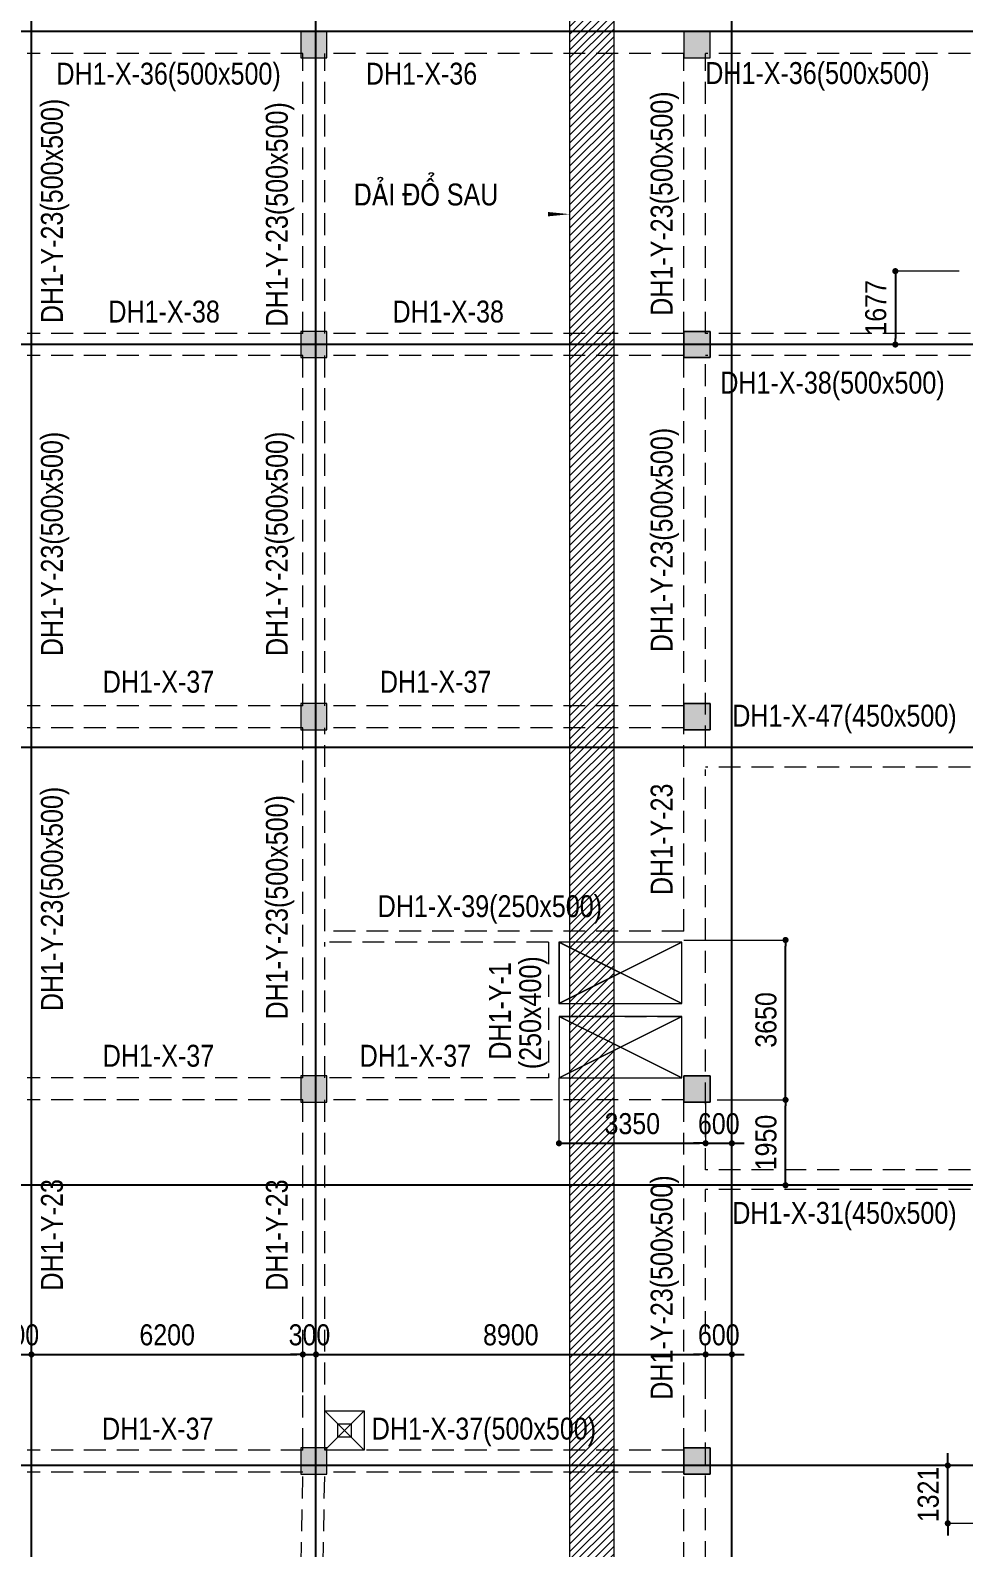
# Model space of a CAD drawing. Header units: millimetres. Extents: x 3718783 to 4027851, y 882487 to 1100782.
# Drawn here: x 3848804 to 3870123, y 948620 to 983271 of the extents above; entities that cross this region are included whole.
import ezdxf
from ezdxf.enums import TextEntityAlignment as Align

# ---------------------------------------------------------------- set-up
doc = ezdxf.new("R2010")
doc.units = ezdxf.units.MM
doc.header["$LTSCALE"] = 200
doc.header["$MEASUREMENT"] = 0
for name, pattern in [('CHG_XX_Damsan_Ham 1$0$HIDDEN', [0.375, 0.25, -0.125]), ('CHG_XX_Luoi truc$0$MB_Luoi truc$0$Center101', [13, 10, -1, 1, -1]), ('HIDDEN', [0.375, 0.25, -0.125])]:
    doc.linetypes.add(name, pattern=pattern)
doc.layers.get('Defpoints').update_dxf_attribs({"color": 14, "lineweight": 0})
for name, color, linetype, lineweight in [('CHG_XX_Cot_Ham 1$0$Ap0302_PC', 150, 'Continuous', 9), ('CHG_XX_Cot_Ham 1$0$Ap0302_PC @ 1', 150, 'Continuous', 9), ('CHG_XX_Cot_Ham 1$0$Ap0302_PC @ 150', 150, 'Continuous', 9), ('CHG_XX_Cot_Ham 1$0$Ap0311_H', 8, 'Continuous', 15), ('CHG_XX_Damsan_Ham 1$0$CHUTO', 51, 'Continuous', 15), ('CHG_XX_Damsan_Ham 1$0$DGIONG', 4, 'Continuous', 13), ('CHG_XX_Damsan_Ham 1$0$DMo', 254, 'CHG_XX_Damsan_Ham 1$0$HIDDEN', 9), ('CHG_XX_Damsan_Ham 1$0$HATCH', 215, 'Continuous', 9), ('CHG_XX_Damsan_Ham 1$0$Star Lo Mo', 5, 'Continuous', 13), ('CHG_XX_Damsan_Ham 1$0$tam cap ram', 8, 'Continuous', 5), ('Dim 200', 1, 'Continuous', 5), ('DMo', 254, 'HIDDEN', 9), ('MB_Luoi truc$0$Dim 300', 1, 'Continuous', 5), ('TEXT P Y', 2, 'Continuous', 15)]:
    doc.layers.add(name, color=color, linetype=linetype, lineweight=lineweight)
for name, color, linetype in [('CHG_XX_Cot_Ham 1$0$mb_cot tang 1-3$0$Concrete Line', 6, 'Continuous'), ('CHG_XX_Damsan_Ham 1$0$GHI CHU', 7, 'Continuous'), ('CHG_XX_Luoi truc$0$Grid', 34, 'Continuous'), ('CHG_XX_Luoi truc$0$Grid Line', 251, 'CHG_XX_Luoi truc$0$MB_Luoi truc$0$Center101'), ('GHI CHU', 7, 'Continuous'), ('mb_cot tang 1-3$0$Concrete Line', 6, 'Continuous'), ('TEXT P X', 1, 'Continuous')]:
    doc.layers.add(name, color=color, linetype=linetype)
doc.styles.add('CHG_XX_Damsan_Ham 1$0$MB Ham 1$0$VNI-HelveC', font='VHELVCN_0.TTF')
doc.styles.add('CHG_XX_Luoi truc$0$MB_Luoi truc$0$Grid A-F$0$VNI-HelveCB', font='VHELVCB_0.TTF')
doc.styles.add('MB_Luoi truc$0$Arial_C', font='arial.ttf', dxfattribs={"width": 0.85})
doc.styles.add('TTP-HelCon', font='VHELVCN_0.TTF')
doc.dimstyles.new('200', dxfattribs={"dimscale": 200, "dimtxt": 2.4, "dimasz": 0.7, "dimexe": 0.0003, "dimexo": 0, "dimgap": 1, "dimtad": 1, "dimdec": 0, "dimzin": 12, "dimdsep": 46, "dimtxsty": 'MB_Luoi truc$0$Arial_C', "dimblk": 'MB_Luoi truc$0$_Dot', "dimcen": 0.5, "dimclrd": 256, "dimclre": 8, "dimclrt": 1, "dimadec": 0, "dimazin": 0, "dimtfac": 1, "dimtdec": 0, "dimtix": 1, "dimtmove": 2, "dimatfit": 3, "dimldrblk": 'MB_Luoi truc$0$HTT Arrow 30', "dimfxl": 1, "dimtolj": 1, "dimtzin": 0, "dimlwe": -1, "dimarcsym": 0})

# ---------------------------------------------------------------- blocks, each defined once
blk = doc.blocks.new('MB_Luoi truc$0$_Dot')
at = {"color": 0, "linetype": 'ByBlock', "lineweight": -2}
blk.add_line((-0.5, 0), (-1, 0), dxfattribs=at)
at = {"color": 0, "linetype": 'ByBlock', "const_width": 0.5}
blk.add_lwpolyline([(-0.25, 0, 1), (0.25, 0, 1)], format="xyb", close=True, dxfattribs=at)
blk = doc.blocks.new('*D12')
at = {"layer": 'Defpoints', "color": 0, "ltscale": 1500, "transparency": 16777216}
for p in [(3870020, 977772), (3868562, 976096), (3870070, 976096)]:
    blk.add_point(p, dxfattribs=at)
at = {"layer": 'MB_Luoi truc$0$Dim 300', "color": 8, "ltscale": 1500, "transparency": 16777216}
for p, q in [((3870020, 977772), (3868562, 977772)), ((3870070, 976096), (3868562, 976096))]:
    blk.add_line(p, q, dxfattribs=at)
at = {"layer": 'MB_Luoi truc$0$Dim 300', "lineweight": -2, "ltscale": 1500, "transparency": 16777216}
blk.add_line((3868562, 977632), (3868562, 976236), dxfattribs=at)
at = {"layer": 'MB_Luoi truc$0$Dim 300', "lineweight": -2, "ltscale": 1500, "transparency": 16777216, "xscale": 140, "yscale": 140, "zscale": 140}
for p, rotation in [((3868562, 977772), 90), ((3868562, 976096), 270)]:
    blk.add_blockref('MB_Luoi truc$0$_Dot', p, dxfattribs=dict(at, rotation=rotation))
at = {"layer": 'MB_Luoi truc$0$Dim 300', "color": 1, "ltscale": 1500, "transparency": 16777216, "insert": (3868117, 976934), "char_height": 480, "attachment_point": 5, "rotation": 90, "style": 'MB_Luoi truc$0$Arial_C'}
blk.add_mtext('\\A1;1677', dxfattribs=at)
blk = doc.blocks.new('MB_Luoi truc$0$HTT Arrow 30')
blk.add_hatch(color=256).paths.add_polyline_path([(-2.5, 0.375), (-2.5, -0.375), (0, 0)])
at = {"color": 0, "linetype": 'ByBlock', "lineweight": -2}
for p, q in [((0, 0), (-2.5, 0.375)), ((-2.5, -0.375), (-2.5, 0.375)), ((0, 0), (-2.5, -0.375))]:
    blk.add_line(p, q, dxfattribs=at)
blk = doc.blocks.new('*U401')
at = {"layer": 'CHG_XX_Luoi truc$0$Grid Line'}
blk.add_line((0, 0), (0, 608), dxfattribs=at)
at = {"layer": 'CHG_XX_Luoi truc$0$Grid', "lineweight": -2, "style": 'CHG_XX_Luoi truc$0$MB_Luoi truc$0$Grid A-F$0$VNI-HelveCB'}
for tag, p in [('GRIDSUB', (0, 617)), ('GRID', (0, -9))]:
    blk.add_attdef(tag, text='', height=5, dxfattribs=at).set_placement(p, align=Align.MIDDLE)
blk = doc.blocks.new('*U406')
at = {"layer": 'CHG_XX_Luoi truc$0$Grid Line'}
blk.add_line((0, 0), (0, 608), dxfattribs=at)
at = {"layer": 'CHG_XX_Luoi truc$0$Grid', "lineweight": -2, "style": 'CHG_XX_Luoi truc$0$MB_Luoi truc$0$Grid A-F$0$VNI-HelveCB'}
for tag, p in [('GRIDSUB', (0, 617)), ('GRID', (0, -9))]:
    blk.add_attdef(tag, text='', height=5, dxfattribs=at).set_placement(p, align=Align.MIDDLE)
blk = doc.blocks.new('*U403')
at = {"layer": 'CHG_XX_Luoi truc$0$Grid Line'}
blk.add_line((0, 0), (0, 438), dxfattribs=at)
at = {"layer": 'CHG_XX_Luoi truc$0$Grid', "lineweight": -2, "style": 'CHG_XX_Luoi truc$0$MB_Luoi truc$0$Grid A-F$0$VNI-HelveCB'}
for tag, p in [('GRIDSUB', (0, 447)), ('GRID', (0, -9))]:
    blk.add_attdef(tag, text='', height=5, dxfattribs=at).set_placement(p, align=Align.MIDDLE)
blk = doc.blocks.new('CHG_XX_Luoi truc')
at = {"layer": 'CHG_XX_Luoi truc$0$Grid', "xscale": 300, "yscale": 300, "zscale": 300}
for name, p in [('*U401', (54650, -12747)), ('*U406', (61150, -12747)), ('*U401', (70650, -12747))]:
    blk.add_blockref(name, p, dxfattribs=at)
at = {"layer": 'CHG_XX_Luoi truc$0$Grid', "xscale": 300.0000000000013, "yscale": 300.0000000000013, "zscale": 300.0000000000013, "rotation": 90}
for p in [(110703, 58050), (110703, 48850), (110703, 38850), (110703, 32450)]:
    blk.add_blockref('*U403', p, dxfattribs=at)
blk = doc.blocks.new('*U549')
at = {"layer": 'CHG_XX_Cot_Ham 1$0$Ap0302_PC @ 1'}
h = blk.add_hatch(color=50, dxfattribs=at)
h.dxf.hatch_style = 1
h.paths.add_polyline_path([(-300, -300), (-300, 300), (300, 300), (300, -300)])
at = {"layer": 'CHG_XX_Cot_Ham 1$0$Ap0302_PC @ 150'}
h = blk.add_hatch(color=50, dxfattribs=at)
h.dxf.hatch_style = 1
h.paths.add_polyline_path([(-300, -300), (-300, 300), (300, 300), (300, -300)])
blk = doc.blocks.new('CHG_XX_Cot_Ham 1$0$HoBoi_C600x600')
at = {"layer": 'CHG_XX_Cot_Ham 1$0$Ap0302_PC'}
blk.add_lwpolyline([(300, -300), (300, 300), (-300, 300), (-300, -300)], close=True, dxfattribs=at)
blk.add_blockref('*U549', (0, 0), dxfattribs=at)
blk = doc.blocks.new('CHG_XX_Cot_Ham 1')
at = {"layer": 'CHG_XX_Cot_Ham 1$0$Ap0311_H'}
h = blk.add_hatch(color=256, dxfattribs=at)
h.dxf.hatch_style = 1
h.paths.add_polyline_path([(99639.2, 163400), (-10900, 163400), (-10900, 85450), (-300, 85450), (-300, 84050), (32350, 84050), (32350, -9000), (103575.5, -9000), (106050, -6022), (106050, 158254.3)])
h.paths.add_polyline_path([(99533.7, 163100), (105750, 158110.4), (105750, 90450), (105650, 90450), (105650, 90450), (105750, 90450), (105750, 13850), (105750, 13825.9), (105750, -5913.6), (103434.7, -8700), (93600, -8700), (32650, -8700), (32650, 84350), (0, 84350), (0, 85750), (-10600, 85750), (-10600, 163100), (93600, 163100)], flags=16)
at = {"layer": 'CHG_XX_Cot_Ham 1$0$mb_cot tang 1-3$0$Concrete Line'}
for name, p in [('CHG_XX_Luoi truc', (0, 0)), ('CHG_XX_Cot_Ham 1$0$HoBoi_C600x600', (61100, 64900)), ('CHG_XX_Cot_Ham 1$0$HoBoi_C600x600', (69850, 64900)), ('CHG_XX_Cot_Ham 1$0$HoBoi_C600x600', (61100, 58050)), ('CHG_XX_Cot_Ham 1$0$HoBoi_C600x600', (69850, 58050)), ('CHG_XX_Cot_Ham 1$0$HoBoi_C600x600', (61100, 49550)), ('CHG_XX_Cot_Ham 1$0$HoBoi_C600x600', (69850, 49550)), ('CHG_XX_Cot_Ham 1$0$HoBoi_C600x600', (61100, 41050)), ('CHG_XX_Cot_Ham 1$0$HoBoi_C600x600', (69850, 41050)), ('CHG_XX_Cot_Ham 1$0$HoBoi_C600x600', (61100, 32550)), ('CHG_XX_Cot_Ham 1$0$HoBoi_C600x600', (69850, 32550))]:
    blk.add_blockref(name, p, dxfattribs=at)
blk = doc.blocks.new('CHG_XX_Damsan_Ham 1$0$ArchStaire')
at = {"layer": 'CHG_XX_Damsan_Ham 1$0$tam cap ram'}
for p, q in [((54453, -98048), (57253, -96648)), ((57253, -98048), (54453, -96648)), ((54453, -99748), (57253, -98348)), ((57253, -99748), (54453, -98348))]:
    blk.add_line(p, q, dxfattribs=at)
for points in [[(54453, -98048), (57253, -98048), (57253, -96648), (54453, -96648)], [(54453, -99748), (57253, -99748), (57253, -98348), (54453, -98348)]]:
    blk.add_lwpolyline(points, close=True, dxfattribs=at)
at = {"layer": 'CHG_XX_Damsan_Ham 1$0$tam cap ram', "style": 'CHG_XX_Damsan_Ham 1$0$MB Ham 1$0$VNI-HelveC'}
blk.add_attdef('OPENING', text='', height=100, dxfattribs=at).set_placement((65550, -45777), align=Align.MIDDLE_CENTER)
blk = doc.blocks.new('CHG_XX_Damsan_Ham 1', base_point=(3089256, -609981))
at = {"layer": 'CHG_XX_Damsan_Ham 1$0$HATCH'}
h = blk.add_hatch(dxfattribs=at)
h.set_pattern_fill('ANSI31', color=256, scale=1000)
h.set_pattern_definition([(45, (-3794178.65, -918045.71), (-88.3883476, 88.3883476), [])])
h.paths.add_polyline_path([(25400, 84050), (26400, 84050), (26400, 121900), (66950, 121900), (66950, 24750), (32350, 24750), (32350, 23750), (67950, 23750), (67950, 122900), (25400, 122900)])
at = {"layer": 'CHG_XX_Damsan_Ham 1$0$DMo', "ltscale": 10}
for p, q in [((60850, 64700), (54550, 64700)), ((60850, 58300), (60850, 64700)), ((69550, 64700), (61350, 64700)), ((61350, 58300), (61350, 64700)), ((69550, 58300), (69550, 64700)), ((76850, 64700), (70050, 64700)), ((70050, 58300), (70050, 64700)), ((60850, 58300), (54550, 58300)), ((69550, 58300), (61350, 58300)), ((76850, 58300), (70050, 58300)), ((60850, 57800), (54550, 57800)), ((60850, 49800), (60850, 57800)), ((61350, 49800), (61350, 57800)), ((69550, 57800), (61350, 57800)), ((69550, 49800), (69550, 57800)), ((76850, 57800), (70050, 57800)), ((70050, 48848), (70050, 57800)), ((60850, 49800), (54550, 49800)), ((69550, 49800), (61350, 49800)), ((60850, 49300), (54550, 49300)), ((60850, 41300), (60850, 49300)), ((69550, 49300), (61350, 49300)), ((61350, 44652), (61350, 49300)), ((69550, 44652), (69550, 49300)), ((76850, 48848), (70050, 48848)), ((76850, 48398), (70050, 48398)), ((70050, 39200), (70050, 48348)), ((69550, 44652), (61350, 44652)), ((61350, 41300), (61350, 44402)), ((66460, 44402), (61350, 44402)), ((66460, 44402), (66460, 41300)), ((69503, 44400), (66700, 44400)), ((66700, 44400), (66700, 43002)), ((69503, 43002), (69503, 44400)), ((66703, 43002), (69503, 43002)), ((66703, 42702), (69503, 42702)), ((66703, 42702), (66703, 41302)), ((69503, 41300), (69503, 42702)), ((60850, 41300), (54550, 41300)), ((66460, 41300), (61350, 41300)), ((60850, 40800), (54550, 40800)), ((60850, 32800), (60850, 40800)), ((69550, 40800), (61350, 40800)), ((61350, 32800), (61350, 40800)), ((69550, 32800), (69550, 40800)), ((76850, 39200), (70050, 39200)), ((76850, 38750), (70050, 38750)), ((70050, 29475), (70050, 38750)), ((60850, 32800), (54550, 32800)), ((69550, 32800), (61350, 32800)), ((60850, 32300), (54550, 32300)), ((60675, 22700), (60850, 32300)), ((61175, 22700), (61350, 32300)), ((69550, 32300), (61350, 32300)), ((69550, 22700), (69550, 32300))]:
    blk.add_line(p, q, dxfattribs=at)
at = {"layer": 'CHG_XX_Damsan_Ham 1$0$GHI CHU'}
blk.add_line((105750, 65200), (32650, 65200), dxfattribs=at)
at = {"layer": 'CHG_XX_Damsan_Ham 1$0$HATCH'}
blk.add_lwpolyline([(26400, 84050), (25400, 84050), (25400, 122900), (67950, 122900), (67950, 23750), (32350, 23750), (32350, 24750), (66950, 24750), (66950, 121900), (26400, 121900)], close=True, dxfattribs=at)
at = {"layer": 'CHG_XX_Damsan_Ham 1$0$Star Lo Mo'}
for p, q in [((69503, 44402), (66700, 43002)), ((66700, 44400), (69503, 43002)), ((66703, 42702), (69503, 41300)), ((69503, 42702), (66703, 41302)), ((61352, 32800), (62252, 33700)), ((61352, 33700), (62252, 32800))]:
    blk.add_line(p, q, dxfattribs=at)
for points in [[(66700, 44400), (66700, 43002), (69503, 43002), (69503, 44402), (66700, 44400), (66700, 43002)], [(61652, 33099), (61952, 33400)], [(61652, 33400), (61952, 33099)]]:
    blk.add_lwpolyline(points, dxfattribs=at)
for points in [[(66703, 42702), (66703, 41302), (69503, 41300), (69503, 42702)], [(61352, 33700), (62252, 33700), (62252, 32800), (61352, 32800)], [(61652, 33400), (61952, 33400), (61952, 33099), (61652, 33099)], [(61652, 33400), (61952, 33400), (61952, 33099), (61652, 33099)]]:
    blk.add_lwpolyline(points, close=True, dxfattribs=at)
at = {"layer": 'CHG_XX_Damsan_Ham 1$0$CHUTO'}
blk.add_blockref('CHG_XX_Damsan_Ham 1$0$ArchStaire', (12250, 141050), dxfattribs=at)
at = {"layer": 'CHG_XX_Damsan_Ham 1$0$DGIONG'}
blk.add_blockref('CHG_XX_Cot_Ham 1', (0, 0), dxfattribs=at)
blk = doc.blocks.new('*D128')
at = {"layer": 'Defpoints', "color": 0, "transparency": 16777216}
for p in [(3848829, 953032), (3848229, 952012), (3848829, 952049)]:
    blk.add_point(p, dxfattribs=at)
at = {"layer": 'MB_Luoi truc$0$Dim 300', "lineweight": -2, "transparency": 16777216}
for p, q in [((3848089, 953032), (3847949, 953032)), ((3848229, 953032), (3848829, 953032)), ((3848969, 953032), (3849109, 953032))]:
    blk.add_line(p, q, dxfattribs=at)
at = {"layer": 'MB_Luoi truc$0$Dim 300', "color": 8, "transparency": 16777216}
for p, q in [((3848229, 952012), (3848229, 953032)), ((3848829, 952049), (3848829, 953032))]:
    blk.add_line(p, q, dxfattribs=at)
at = {"layer": 'MB_Luoi truc$0$Dim 300', "lineweight": -2, "transparency": 16777216, "xscale": 140, "yscale": 140, "zscale": 140}
blk.add_blockref('MB_Luoi truc$0$_Dot', (3848229, 953032), dxfattribs=at)
at = {"layer": 'MB_Luoi truc$0$Dim 300', "lineweight": -2, "transparency": 16777216, "xscale": 140, "yscale": 140, "zscale": 140, "rotation": 180}
blk.add_blockref('MB_Luoi truc$0$_Dot', (3848829, 953032), dxfattribs=at)
at = {"layer": 'MB_Luoi truc$0$Dim 300', "color": 1, "transparency": 16777216, "insert": (3848529, 953477), "char_height": 480, "attachment_point": 5, "style": 'MB_Luoi truc$0$Arial_C'}
blk.add_mtext('\\A1;600', dxfattribs=at)
blk = doc.blocks.new('*D129')
at = {"layer": 'Defpoints', "color": 0, "transparency": 16777216}
for p in [(3855029, 953032), (3848829, 952049), (3855029, 952167)]:
    blk.add_point(p, dxfattribs=at)
at = {"layer": 'MB_Luoi truc$0$Dim 300', "color": 8, "transparency": 16777216}
for p, q in [((3848829, 952049), (3848829, 953032)), ((3855029, 952167), (3855029, 953032))]:
    blk.add_line(p, q, dxfattribs=at)
at = {"layer": 'MB_Luoi truc$0$Dim 300', "lineweight": -2, "transparency": 16777216}
blk.add_line((3848969, 953032), (3854889, 953032), dxfattribs=at)
at = {"layer": 'MB_Luoi truc$0$Dim 300', "lineweight": -2, "transparency": 16777216, "xscale": 140, "yscale": 140, "zscale": 140, "rotation": 180}
blk.add_blockref('MB_Luoi truc$0$_Dot', (3848829, 953032), dxfattribs=at)
at = {"layer": 'MB_Luoi truc$0$Dim 300', "lineweight": -2, "transparency": 16777216, "xscale": 140, "yscale": 140, "zscale": 140}
blk.add_blockref('MB_Luoi truc$0$_Dot', (3855029, 953032), dxfattribs=at)
at = {"layer": 'MB_Luoi truc$0$Dim 300', "color": 1, "transparency": 16777216, "insert": (3851929, 953477), "char_height": 480, "attachment_point": 5, "style": 'MB_Luoi truc$0$Arial_C'}
blk.add_mtext('\\A1;6200', dxfattribs=at)
blk = doc.blocks.new('*D130')
at = {"layer": 'Defpoints', "color": 0, "transparency": 16777216}
for p in [(3855329, 953032), (3855029, 952167), (3855329, 952139)]:
    blk.add_point(p, dxfattribs=at)
at = {"layer": 'MB_Luoi truc$0$Dim 300', "lineweight": -2, "transparency": 16777216}
for p, q in [((3854889, 953032), (3854749, 953032)), ((3855029, 953032), (3855329, 953032)), ((3855469, 953032), (3855609, 953032))]:
    blk.add_line(p, q, dxfattribs=at)
at = {"layer": 'MB_Luoi truc$0$Dim 300', "color": 8, "transparency": 16777216}
for p, q in [((3855029, 952167), (3855029, 953032)), ((3855329, 952139), (3855329, 953032))]:
    blk.add_line(p, q, dxfattribs=at)
at = {"layer": 'MB_Luoi truc$0$Dim 300', "lineweight": -2, "transparency": 16777216, "xscale": 140, "yscale": 140, "zscale": 140}
blk.add_blockref('MB_Luoi truc$0$_Dot', (3855029, 953032), dxfattribs=at)
at = {"layer": 'MB_Luoi truc$0$Dim 300', "lineweight": -2, "transparency": 16777216, "xscale": 140, "yscale": 140, "zscale": 140, "rotation": 180}
blk.add_blockref('MB_Luoi truc$0$_Dot', (3855329, 953032), dxfattribs=at)
at = {"layer": 'MB_Luoi truc$0$Dim 300', "color": 1, "transparency": 16777216, "insert": (3855179, 953477), "char_height": 480, "attachment_point": 5, "style": 'MB_Luoi truc$0$Arial_C'}
blk.add_mtext('\\A1;300', dxfattribs=at)
blk = doc.blocks.new('*D131')
at = {"layer": 'Defpoints', "color": 0, "transparency": 16777216}
for p in [(3864229, 953032), (3864229, 952265), (3855329, 952139)]:
    blk.add_point(p, dxfattribs=at)
at = {"layer": 'MB_Luoi truc$0$Dim 300', "color": 8, "transparency": 16777216}
for p, q in [((3855329, 952139), (3855329, 953032)), ((3864229, 952265), (3864229, 953032))]:
    blk.add_line(p, q, dxfattribs=at)
at = {"layer": 'MB_Luoi truc$0$Dim 300', "lineweight": -2, "transparency": 16777216}
blk.add_line((3855469, 953032), (3864089, 953032), dxfattribs=at)
at = {"layer": 'MB_Luoi truc$0$Dim 300', "lineweight": -2, "transparency": 16777216, "xscale": 140, "yscale": 140, "zscale": 140, "rotation": 180}
blk.add_blockref('MB_Luoi truc$0$_Dot', (3855329, 953032), dxfattribs=at)
at = {"layer": 'MB_Luoi truc$0$Dim 300', "lineweight": -2, "transparency": 16777216, "xscale": 140, "yscale": 140, "zscale": 140}
blk.add_blockref('MB_Luoi truc$0$_Dot', (3864229, 953032), dxfattribs=at)
at = {"layer": 'MB_Luoi truc$0$Dim 300', "color": 1, "transparency": 16777216, "insert": (3859779, 953477), "char_height": 480, "attachment_point": 5, "style": 'MB_Luoi truc$0$Arial_C'}
blk.add_mtext('\\A1;8900', dxfattribs=at)
blk = doc.blocks.new('*D132')
at = {"layer": 'Defpoints', "color": 0, "transparency": 16777216}
for p in [(3864829, 953032), (3864229, 952265), (3864829, 952224)]:
    blk.add_point(p, dxfattribs=at)
at = {"layer": 'MB_Luoi truc$0$Dim 300', "lineweight": -2, "transparency": 16777216}
for p, q in [((3864089, 953032), (3863949, 953032)), ((3864229, 953032), (3864829, 953032)), ((3864969, 953032), (3865109, 953032))]:
    blk.add_line(p, q, dxfattribs=at)
at = {"layer": 'MB_Luoi truc$0$Dim 300', "color": 8, "transparency": 16777216}
for p, q in [((3864229, 952265), (3864229, 953032)), ((3864829, 952224), (3864829, 953032))]:
    blk.add_line(p, q, dxfattribs=at)
at = {"layer": 'MB_Luoi truc$0$Dim 300', "lineweight": -2, "transparency": 16777216, "xscale": 140, "yscale": 140, "zscale": 140}
blk.add_blockref('MB_Luoi truc$0$_Dot', (3864229, 953032), dxfattribs=at)
at = {"layer": 'MB_Luoi truc$0$Dim 300', "lineweight": -2, "transparency": 16777216, "xscale": 140, "yscale": 140, "zscale": 140, "rotation": 180}
blk.add_blockref('MB_Luoi truc$0$_Dot', (3864829, 953032), dxfattribs=at)
at = {"layer": 'MB_Luoi truc$0$Dim 300', "color": 1, "transparency": 16777216, "insert": (3864529, 953477), "char_height": 480, "attachment_point": 5, "style": 'MB_Luoi truc$0$Arial_C'}
blk.add_mtext('\\A1;600', dxfattribs=at)
blk = doc.blocks.new('*D230')
at = {"layer": 'Defpoints', "color": 0, "transparency": 16777216}
for p in [(3869761, 950496), (3871529, 950496), (3871529, 949175)]:
    blk.add_point(p, dxfattribs=at)
at = {"layer": 'Dim 200', "lineweight": -2, "transparency": 16777216}
for p, q in [((3869761, 950636), (3869761, 950776)), ((3869761, 949175), (3869761, 950496)), ((3869761, 949035), (3869761, 948895))]:
    blk.add_line(p, q, dxfattribs=at)
at = {"layer": 'Dim 200', "color": 8, "transparency": 16777216}
for p, q in [((3871529, 950496), (3869761, 950496)), ((3871529, 949175), (3869761, 949175))]:
    blk.add_line(p, q, dxfattribs=at)
at = {"layer": 'Dim 200', "lineweight": -2, "transparency": 16777216, "xscale": 140, "yscale": 140, "zscale": 140}
for p, rotation in [((3869761, 950496), 270), ((3869761, 949175), 90)]:
    blk.add_blockref('MB_Luoi truc$0$_Dot', p, dxfattribs=dict(at, rotation=rotation))
at = {"layer": 'Dim 200', "color": 1, "transparency": 16777216, "insert": (3869316, 949835), "char_height": 480, "attachment_point": 5, "rotation": 90, "style": 'MB_Luoi truc$0$Arial_C'}
blk.add_mtext('\\A1;1321', dxfattribs=at)
blk = doc.blocks.new('*D287')
at = {"layer": 'Defpoints', "color": 0, "transparency": 16777216}
for p in [(3864490, 958846), (3866054, 958846), (3864229, 956896)]:
    blk.add_point(p, dxfattribs=at)
at = {"layer": 'Dim 200', "color": 8, "transparency": 16777216}
for p, q in [((3864490, 958846), (3866054, 958846)), ((3864229, 956896), (3866054, 956896))]:
    blk.add_line(p, q, dxfattribs=at)
at = {"layer": 'Dim 200', "lineweight": -2, "transparency": 16777216}
blk.add_line((3866054, 957036), (3866054, 958706), dxfattribs=at)
at = {"layer": 'Dim 200', "lineweight": -2, "transparency": 16777216, "xscale": 140, "yscale": 140, "zscale": 140}
for p, rotation in [((3866054, 958846), 90), ((3866054, 956896), 270)]:
    blk.add_blockref('MB_Luoi truc$0$_Dot', p, dxfattribs=dict(at, rotation=rotation))
at = {"layer": 'Dim 200', "color": 1, "transparency": 16777216, "insert": (3865609, 957871), "char_height": 480, "attachment_point": 5, "rotation": 90, "style": 'MB_Luoi truc$0$Arial_C'}
blk.add_mtext('\\A1;1950', dxfattribs=at)
blk = doc.blocks.new('*D288')
at = {"layer": 'Defpoints', "color": 0, "transparency": 16777216}
for p in [(3863729, 962496), (3866054, 962496), (3864490, 958846)]:
    blk.add_point(p, dxfattribs=at)
at = {"layer": 'Dim 200', "color": 8, "transparency": 16777216}
for p, q in [((3863729, 962496), (3866054, 962496)), ((3864490, 958846), (3866054, 958846))]:
    blk.add_line(p, q, dxfattribs=at)
at = {"layer": 'Dim 200', "lineweight": -2, "transparency": 16777216}
blk.add_line((3866054, 958986), (3866054, 962356), dxfattribs=at)
at = {"layer": 'Dim 200', "lineweight": -2, "transparency": 16777216, "xscale": 140, "yscale": 140, "zscale": 140}
for p, rotation in [((3866054, 962496), 90), ((3866054, 958846), 270)]:
    blk.add_blockref('MB_Luoi truc$0$_Dot', p, dxfattribs=dict(at, rotation=rotation))
at = {"layer": 'Dim 200', "color": 1, "transparency": 16777216, "insert": (3865609, 960671), "char_height": 480, "attachment_point": 5, "rotation": 90, "style": 'MB_Luoi truc$0$Arial_C'}
blk.add_mtext('\\A1;3650', dxfattribs=at)
blk = doc.blocks.new('*D289')
at = {"layer": 'Defpoints', "color": 0, "transparency": 16777216}
for p in [(3860879, 959346), (3864229, 958796), (3864229, 957854)]:
    blk.add_point(p, dxfattribs=at)
at = {"layer": 'Dim 200', "color": 8, "transparency": 16777216}
for p, q in [((3860879, 959346), (3860879, 957854)), ((3864229, 958796), (3864229, 957854))]:
    blk.add_line(p, q, dxfattribs=at)
at = {"layer": 'Dim 200', "lineweight": -2, "transparency": 16777216}
blk.add_line((3861019, 957854), (3864089, 957854), dxfattribs=at)
at = {"layer": 'Dim 200', "lineweight": -2, "transparency": 16777216, "xscale": 140, "yscale": 140, "zscale": 140, "rotation": 180}
blk.add_blockref('MB_Luoi truc$0$_Dot', (3860879, 957854), dxfattribs=at)
at = {"layer": 'Dim 200', "lineweight": -2, "transparency": 16777216, "xscale": 140, "yscale": 140, "zscale": 140}
blk.add_blockref('MB_Luoi truc$0$_Dot', (3864229, 957854), dxfattribs=at)
at = {"layer": 'Dim 200', "color": 1, "transparency": 16777216, "insert": (3862554, 958300), "char_height": 480, "attachment_point": 5, "style": 'MB_Luoi truc$0$Arial_C'}
blk.add_mtext('\\A1;3350', dxfattribs=at)
blk = doc.blocks.new('*D290')
at = {"layer": 'Defpoints', "color": 0, "transparency": 16777216}
for p in [(3864229, 958796), (3864829, 958846), (3864829, 957854)]:
    blk.add_point(p, dxfattribs=at)
at = {"layer": 'Dim 200', "color": 8, "transparency": 16777216}
for p, q in [((3864229, 958796), (3864229, 957854)), ((3864829, 958846), (3864829, 957854))]:
    blk.add_line(p, q, dxfattribs=at)
at = {"layer": 'Dim 200', "lineweight": -2, "transparency": 16777216}
for p, q in [((3864089, 957854), (3863949, 957854)), ((3864229, 957854), (3864829, 957854)), ((3864969, 957854), (3865109, 957854))]:
    blk.add_line(p, q, dxfattribs=at)
at = {"layer": 'Dim 200', "lineweight": -2, "transparency": 16777216, "xscale": 140, "yscale": 140, "zscale": 140}
blk.add_blockref('MB_Luoi truc$0$_Dot', (3864229, 957854), dxfattribs=at)
at = {"layer": 'Dim 200', "lineweight": -2, "transparency": 16777216, "xscale": 140, "yscale": 140, "zscale": 140, "rotation": 180}
blk.add_blockref('MB_Luoi truc$0$_Dot', (3864829, 957854), dxfattribs=at)
at = {"layer": 'Dim 200', "color": 1, "transparency": 16777216, "insert": (3864529, 958299), "char_height": 480, "attachment_point": 5, "style": 'MB_Luoi truc$0$Arial_C'}
blk.add_mtext('\\A1;600', dxfattribs=at)

msp = doc.modelspace()

# ---------------------------------------------------------------- linework, layer by layer
at = {"layer": 'GHI CHU', "flags": 128}
msp.add_lwpolyline([(3860628.65516, 979072.42716, 100, 0, 0), (3861128.65516, 979072.42716, 0, 0, 0), (3855993.02814, 979071.98764, 0, 0, 0)], format="xyseb", dxfattribs=at)
at = {"layer": 'TEXT P Y'}
for points in [[(3863728.65102, 976395.71079), (3864328.65102, 976395.71079), (3864328.65102, 975795.71079), (3863728.65102, 975795.71079)], [(3863728.65102, 967895.71079), (3864328.65102, 967895.71079), (3864328.65102, 967295.71079), (3863728.65102, 967295.71079)], [(3863728.65102, 959395.70343), (3864328.65102, 959395.70343), (3864328.65102, 958795.70343), (3863728.65102, 958795.70343)], [(3863728.65102, 950895.70343), (3864328.65102, 950895.70343), (3864328.65102, 950295.70343), (3863728.65102, 950295.70343)]]:
    msp.add_lwpolyline(points, close=True, dxfattribs=at)

# ---------------------------------------------------------------- block references
at = {"layer": 'DMo'}
msp.add_blockref('CHG_XX_Damsan_Ham 1', (6883434.59583, 308064.69934), dxfattribs=at)
at = {"layer": 'mb_cot tang 1-3$0$Concrete Line'}
msp.add_blockref('CHG_XX_Cot_Ham 1', (3794178.65102, 918045.71079), dxfattribs=at)
msp.add_blockref('CHG_XX_Cot_Ham 1', (3794178.65102, 918045.71079), dxfattribs=at)

# ---------------------------------------------------------------- texts
at = {"layer": 'TEXT P X', "style": 'TTP-HelCon'}
for s, p in [('DH1-X-36(500x500)', (3849399.19451, 982031.45667)), ('DH1-X-36', (3856465.86701, 982031.45667)), ('DH1-X-38', (3850586.81751, 976598.19067)), ('DH1-X-38', (3857076.49251, 976598.19067)), ('DH1-X-38(500x500)', (3864564.70951, 974975.26417)), ('DH1-X-37', (3850457.59851, 968144.68167)), ('DH1-X-37', (3856788.92101, 968144.68167)), ('DH1-X-47(450x500)', (3864837.83251, 967370.22117)), ('DH1-X-37', (3850457.59851, 959603.58167)), ('DH1-X-37', (3856326.57851, 959603.58167)), ('DH1-X-31(450x500)', (3864837.83251, 956014.50367)), ('DH1-X-37', (3850441.79101, 951087.74417)), ('DH1-X-37(500x500)', (3856602.23901, 951087.74417))]:
    msp.add_text(s, height=500, dxfattribs=at).set_placement(p)
at = {"layer": 'TEXT P X', "color": 5, "style": 'TTP-HelCon'}
for s, p in [('DH1-X-36(500x500)', (3864220.92551, 982045.55167)), ('DH1-X-39(250x500)', (3856738.43601, 963018.70917))]:
    msp.add_text(s, height=500, dxfattribs=at).set_placement(p)
at = {"layer": 'TEXT P X', "style": 'TTP-HelCon'}
msp.add_text('DAÛI ÑOÅ SAU', height=500, dxfattribs=at).set_placement((3857842.09417, 979271.92044, 4036.07119), align=Align.CENTER)
at = {"layer": 'TEXT P Y', "style": 'TTP-HelCon'}
for s, p in [('DH1-Y-23(500x500)', (3849546.68904, 976584.36721)), ('DH1-Y-23(500x500)', (3863473.60604, 976751.00244)), ('DH1-Y-23(500x500)', (3854683.32346, 976505.5391)), ('DH1-Y-23(500x500)', (3849546.68904, 968978.86594)), ('DH1-Y-23(500x500)', (3854683.32346, 968982.54694)), ('DH1-Y-23(500x500)', (3863473.60604, 969069.13444)), ('DH1-Y-23(500x500)', (3849546.68904, 960871.82744)), ('DH1-Y-23(500x500)', (3854683.32346, 960681.87594)), ('DH1-Y-23', (3863473.60604, 963523.43394)), ('DH1-Y-1', (3859779.28222, 959763.2855)), ('(250x400)', (3860470.287, 959546.024)), ('DH1-Y-23(500x500)', (3863473.60604, 951998.25494)), ('DH1-Y-23', (3849546.68904, 954490.44794)), ('DH1-Y-23', (3854683.32346, 954484.14694))]:
    msp.add_text(s, height=500, rotation=90, dxfattribs=at).set_placement(p)

# ---------------------------------------------------------------- dimensions: what is measured, and where the dimension line sits
at = {"layer": 'Dim 200'}
for base, p1, p2, picture, middle in [((3866053.8305, 962495.70343), (3864489.9265, 958845.70343), (3863728.65102, 962495.70343), '*D288', (3865608.59176, 960670.70343)), ((3866053.8305, 958845.70343), (3864228.65102, 956895.71079), (3864489.9265, 958845.70343), '*D287', (3865608.75547, 957870.70711)), ((3869761.198, 950495.71079), (3871528.6494, 949175.02714), (3871528.6494, 950495.71079), '*D230', (3869315.95926, 949835.36896))]:
    dim = msp.add_linear_dim(base=base, p1=p1, p2=p2, angle=90, dimstyle='200', override={"dimarcsym": 1}, dxfattribs=at)
    dim.commit()
    dim.dimension.update_dxf_attribs({"geometry": picture, "text_midpoint": middle})
for base, p1, p2, picture, middle in [((3864228.65102, 957854.3135), (3860878.79714, 959345.70343), (3864228.65102, 958795.70343), '*D289', (3862553.72408, 958299.55224)), ((3864828.65102, 957854.3135), (3864228.65102, 958795.70343), (3864828.65102, 958845.70343), '*D290', (3864528.65102, 958299.38853))]:
    dim = msp.add_linear_dim(base=base, p1=p1, p2=p2, dimstyle='200', override={"dimarcsym": 1}, dxfattribs=at)
    dim.commit()
    dim.dimension.update_dxf_attribs({"geometry": picture, "text_midpoint": middle})
at = {"layer": 'MB_Luoi truc$0$Dim 300', "ltscale": 1500}
dim = msp.add_linear_dim(base=(3868561.8325, 976095.71079), p1=(3870019.8884, 977772.24877), p2=(3870069.89002, 976095.71079), angle=90, dimstyle='200', override={"dimfxl": 8, "dimfxlon": 1, "dimarcsym": 1}, dxfattribs=at)
dim.commit()
dim.dimension.update_dxf_attribs({"geometry": '*D12', "text_midpoint": (3868116.75746, 976933.97978)})
at = {"layer": 'MB_Luoi truc$0$Dim 300'}
for base, p1, p2, picture, middle in [((3848828.65102, 953031.6385), (3848228.6494, 952011.57), (3848828.65102, 952048.5495), '*D128', (3848528.65021, 953476.71353)), ((3855028.6494, 953031.6385), (3848828.65102, 952048.5495), (3855028.6494, 952166.8375), '*D129', (3851928.65021, 953476.71353)), ((3855328.65102, 953031.6385), (3855028.6494, 952166.8375), (3855328.65102, 952139.0145), '*D130', (3855178.65021, 953476.87724)), ((3864228.65102, 953031.6385), (3855328.65102, 952139.0145), (3864228.65102, 952265.0495), '*D131', (3859778.65102, 953476.71353)), ((3864828.65102, 953031.6385), (3864228.65102, 952265.0495), (3864828.65102, 952224.2755), '*D132', (3864528.65102, 953476.71353))]:
    dim = msp.add_linear_dim(base=base, p1=p1, p2=p2, dimstyle='200', override={"dimarcsym": 1}, dxfattribs=at)
    dim.commit()
    dim.dimension.update_dxf_attribs({"geometry": picture, "text_midpoint": middle})

doc.saveas('drawing.dxf')
